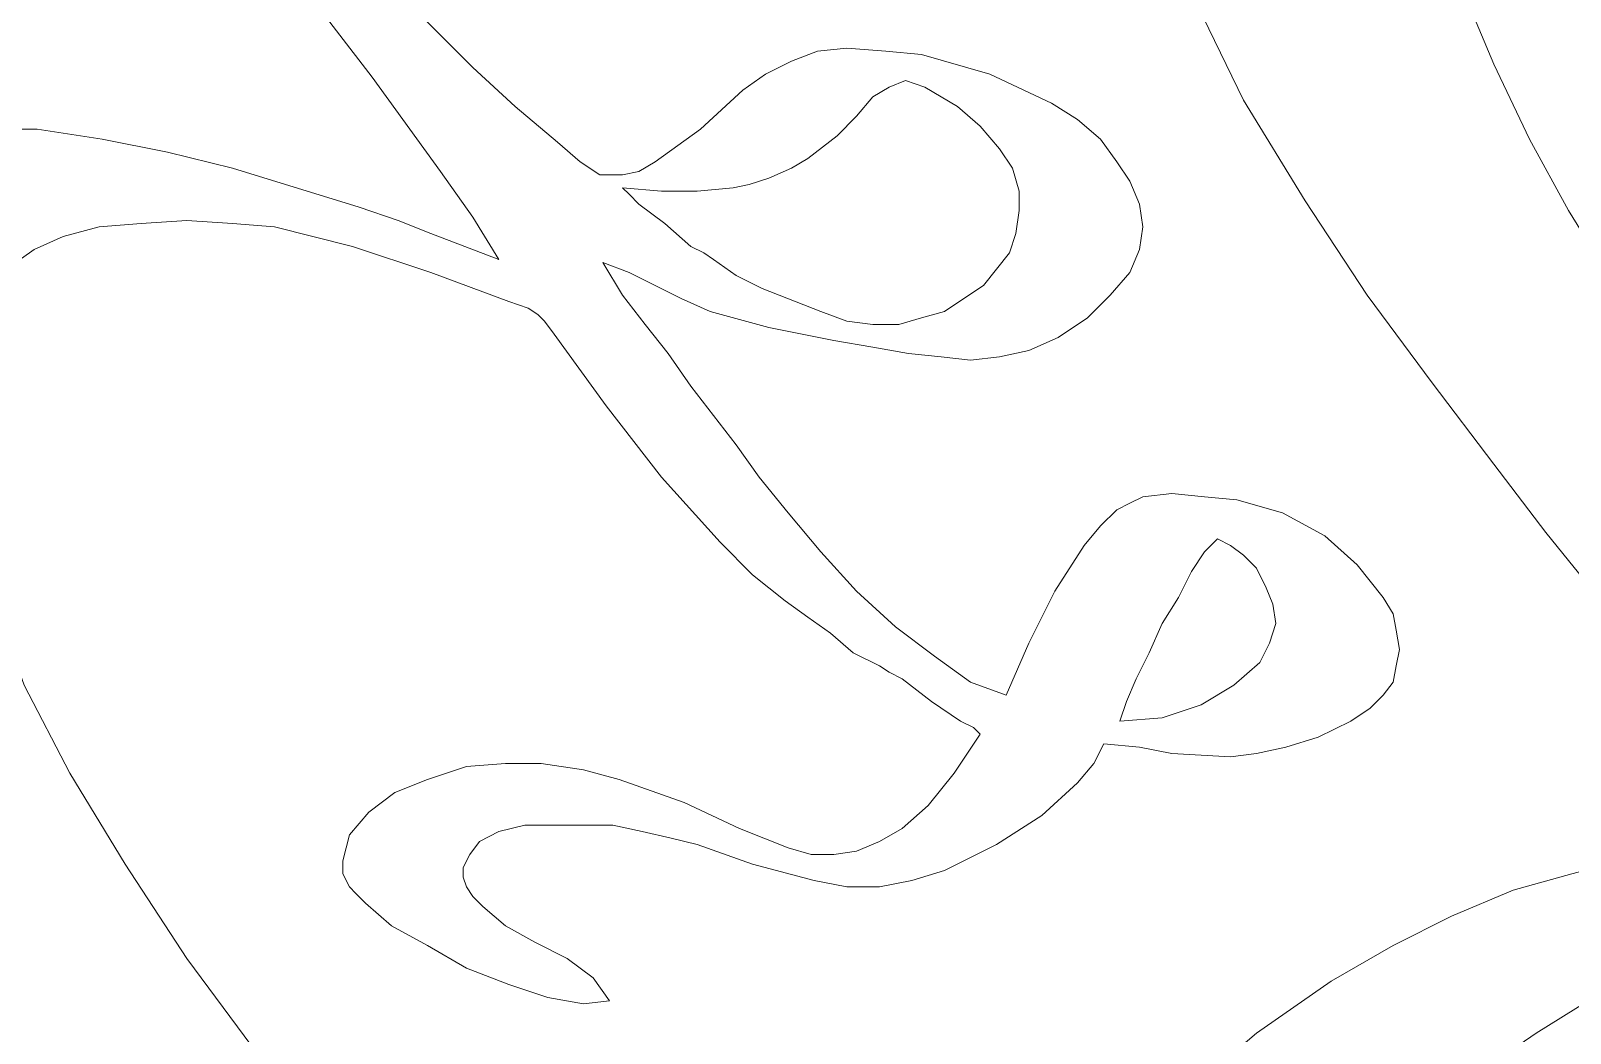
# Model space of a CAD drawing. Header units: centimetres. Extents: x -51 to 51, y -37 to 37.
# Drawn here: x -28.55 to -16.03, y 4.63 to 12.78 of the extents above; entities that cross this region are included whole.
import ezdxf

# ---------------------------------------------------------------- set-up
doc = ezdxf.new("R2010")
doc.units = ezdxf.units.CM
doc.header["$MEASUREMENT"] = 0
doc.layers.add('Layer 1', color=7, linetype='Continuous')

msp = doc.modelspace()

# ---------------------------------------------------------------- linework, layer by layer
at = {"layer": 'Layer 1', "lineweight": 9}
for points, knots in [([(-16.65466, 9.25285), (-16.65466, 9.25285), (-17.15695, 9.91376), (-17.15695, 9.91376), (-17.15695, 9.91376), (-17.15695, 9.91376), (-17.68568, 10.62754), (-17.68568, 10.62754), (-17.68568, 10.62754), (-17.68568, 10.62754), (-18.18798, 11.3942), (-18.18798, 11.3942), (-18.18798, 11.3942), (-18.18798, 11.3942), (-18.69027, 12.21373), (-18.69027, 12.21373), (-18.69027, 12.21373), (-18.69027, 12.21373), (-19.11325, 13.08614), (-19.11325, 13.08614), (-19.11325, 13.08614), (-19.11325, 13.08614), (-19.27187, 13.50912), (-19.27187, 13.50912), (-19.27187, 13.50912), (-19.27187, 13.50912), (-19.43049, 13.95854), (-19.43049, 13.95854), (-19.43049, 13.95854), (-19.43049, 13.95854), (-19.53624, 14.4344), (-19.53624, 14.4344), (-19.53624, 14.4344), (-19.53624, 14.4344), (-19.61555, 14.88382), (-19.61555, 14.88382), (-19.61555, 14.88382), (-19.61555, 14.88382), (-19.66842, 15.33324), (-19.66842, 15.33324), (-19.66842, 15.33324), (-19.66842, 15.33324), (-19.66842, 15.80909), (-19.66842, 15.80909)], [0, 0, 0, 0, 0.08333333, 0.08333333, 0.08333333, 0.08333333, 0.16666667, 0.16666667, 0.16666667, 0.16666667, 0.25, 0.25, 0.25, 0.25, 0.33333333, 0.33333333, 0.33333333, 0.33333333, 0.41666667, 0.41666667, 0.41666667, 0.41666667, 0.5, 0.5, 0.5, 0.5, 0.58333333, 0.58333333, 0.58333333, 0.58333333, 0.66666667, 0.66666667, 0.66666667, 0.66666667, 0.75, 0.75, 0.75, 0.75, 0.83333333, 0.83333333, 0.83333333, 0.83333333, 1, 1, 1, 1]), ([(-24.74422, 10.91834), (-24.74422, 10.91834), (-24.95572, 11.26202), (-24.95572, 11.26202), (-24.95572, 11.26202), (-24.95572, 11.26202), (-25.22008, 11.63213), (-25.22008, 11.63213), (-25.22008, 11.63213), (-25.22008, 11.63213), (-25.77525, 12.39879), (-25.77525, 12.39879), (-25.77525, 12.39879), (-25.77525, 12.39879), (-26.38329, 13.19188), (-26.38329, 13.19188), (-26.38329, 13.19188), (-26.38329, 13.19188), (-26.64765, 13.56199), (-26.64765, 13.56199), (-26.64765, 13.56199), (-26.64765, 13.56199), (-26.91201, 13.90567), (-26.91201, 13.90567)], [0, 0, 0, 0, 0.14285714, 0.14285714, 0.14285714, 0.14285714, 0.28571429, 0.28571429, 0.28571429, 0.28571429, 0.42857143, 0.42857143, 0.42857143, 0.42857143, 0.57142857, 0.57142857, 0.57142857, 0.57142857, 0.71428571, 0.71428571, 0.71428571, 0.71428571, 1, 1, 1, 1]), ([(-17.15695, 13.82636), (-17.15695, 13.82636), (-16.91902, 13.13901), (-16.91902, 13.13901), (-16.91902, 13.13901), (-16.91902, 13.13901), (-16.65466, 12.50453), (-16.65466, 12.50453), (-16.65466, 12.50453), (-16.65466, 12.50453), (-16.36386, 11.89649), (-16.36386, 11.89649), (-16.36386, 11.89649), (-16.36386, 11.89649), (-16.04662, 11.31489), (-16.04662, 11.31489), (-16.04662, 11.31489), (-16.04662, 11.31489), (-15.35927, 10.20456), (-15.35927, 10.20456), (-15.35927, 10.20456), (-15.35927, 10.20456), (-14.67192, 9.19997), (-14.67192, 9.19997)], [0, 0, 0, 0, 0.14285714, 0.14285714, 0.14285714, 0.14285714, 0.28571429, 0.28571429, 0.28571429, 0.28571429, 0.42857143, 0.42857143, 0.42857143, 0.42857143, 0.57142857, 0.57142857, 0.57142857, 0.57142857, 0.71428571, 0.71428571, 0.71428571, 0.71428571, 1, 1, 1, 1]), ([(-25.59019, 13.11257), (-25.59019, 13.11257), (-25.43157, 12.95395), (-25.43157, 12.95395), (-25.43157, 12.95395), (-25.43157, 12.95395), (-25.27295, 12.79533), (-25.27295, 12.79533), (-25.27295, 12.79533), (-25.27295, 12.79533), (-25.11433, 12.63672), (-25.11433, 12.63672), (-25.11433, 12.63672), (-25.11433, 12.63672), (-24.95572, 12.4781), (-24.95572, 12.4781)], [0, 0, 0, 0, 0.2, 0.2, 0.2, 0.2, 0.4, 0.4, 0.4, 0.4, 0.6, 0.6, 0.6, 0.6, 1, 1, 1, 1]), ([(-23.47527, 11.71144), (-23.47527, 11.71144), (-23.29022, 11.84362), (-23.29022, 11.84362), (-23.29022, 11.84362), (-23.29022, 11.84362), (-23.10516, 11.9758), (-23.10516, 11.9758), (-23.10516, 11.9758), (-23.10516, 11.9758), (-22.76149, 12.29304), (-22.76149, 12.29304), (-22.76149, 12.29304), (-22.76149, 12.29304), (-22.57643, 12.42522), (-22.57643, 12.42522), (-22.57643, 12.42522), (-22.57643, 12.42522), (-22.36494, 12.53097), (-22.36494, 12.53097), (-22.36494, 12.53097), (-22.36494, 12.53097), (-22.15345, 12.61028), (-22.15345, 12.61028), (-22.15345, 12.61028), (-22.15345, 12.61028), (-21.91552, 12.63672), (-21.91552, 12.63672)], [0, 0, 0, 0, 0.125, 0.125, 0.125, 0.125, 0.25, 0.25, 0.25, 0.25, 0.375, 0.375, 0.375, 0.375, 0.5, 0.5, 0.5, 0.5, 0.625, 0.625, 0.625, 0.625, 0.75, 0.75, 0.75, 0.75, 1, 1, 1, 1]), ([(-21.91552, 12.63672), (-21.91552, 12.63672), (-21.59828, 12.61028), (-21.59828, 12.61028), (-21.59828, 12.61028), (-21.59828, 12.61028), (-21.30748, 12.58384), (-21.30748, 12.58384), (-21.30748, 12.58384), (-21.30748, 12.58384), (-20.75231, 12.42522), (-20.75231, 12.42522), (-20.75231, 12.42522), (-20.75231, 12.42522), (-20.25002, 12.1873), (-20.25002, 12.1873), (-20.25002, 12.1873), (-20.25002, 12.1873), (-20.03853, 12.05511), (-20.03853, 12.05511), (-20.03853, 12.05511), (-20.03853, 12.05511), (-19.85347, 11.89649), (-19.85347, 11.89649), (-19.85347, 11.89649), (-19.85347, 11.89649), (-19.72129, 11.71144), (-19.72129, 11.71144), (-19.72129, 11.71144), (-19.72129, 11.71144), (-19.61555, 11.55282), (-19.61555, 11.55282), (-19.61555, 11.55282), (-19.61555, 11.55282), (-19.53624, 11.36776), (-19.53624, 11.36776), (-19.53624, 11.36776), (-19.53624, 11.36776), (-19.5098, 11.18271), (-19.5098, 11.18271), (-19.5098, 11.18271), (-19.5098, 11.18271), (-19.53624, 10.99765), (-19.53624, 10.99765), (-19.53624, 10.99765), (-19.53624, 10.99765), (-19.61555, 10.8126), (-19.61555, 10.8126), (-19.61555, 10.8126), (-19.61555, 10.8126), (-19.77416, 10.62754), (-19.77416, 10.62754), (-19.77416, 10.62754), (-19.77416, 10.62754), (-19.95922, 10.44249), (-19.95922, 10.44249)], [0, 0, 0, 0, 0.06666667, 0.06666667, 0.06666667, 0.06666667, 0.13333333, 0.13333333, 0.13333333, 0.13333333, 0.2, 0.2, 0.2, 0.2, 0.26666667, 0.26666667, 0.26666667, 0.26666667, 0.33333333, 0.33333333, 0.33333333, 0.33333333, 0.4, 0.4, 0.4, 0.4, 0.46666667, 0.46666667, 0.46666667, 0.46666667, 0.53333333, 0.53333333, 0.53333333, 0.53333333, 0.6, 0.6, 0.6, 0.6, 0.66666667, 0.66666667, 0.66666667, 0.66666667, 0.73333333, 0.73333333, 0.73333333, 0.73333333, 0.8, 0.8, 0.8, 0.8, 0.86666667, 0.86666667, 0.86666667, 0.86666667, 1, 1, 1, 1]), ([(-24.95572, 12.4781), (-24.95572, 12.4781), (-24.61204, 12.16086), (-24.61204, 12.16086), (-24.61204, 12.16086), (-24.61204, 12.16086), (-24.26837, 11.87006), (-24.26837, 11.87006)], [0, 0, 0, 0, 0.33333333, 0.33333333, 0.33333333, 0.33333333, 1, 1, 1, 1]), ([(-22.55, 11.57926), (-22.55, 11.57926), (-22.36494, 11.65857), (-22.36494, 11.65857), (-22.36494, 11.65857), (-22.36494, 11.65857), (-22.23276, 11.73788), (-22.23276, 11.73788), (-22.23276, 11.73788), (-22.23276, 11.73788), (-21.99483, 11.92293), (-21.99483, 11.92293), (-21.99483, 11.92293), (-21.99483, 11.92293), (-21.83621, 12.08155), (-21.83621, 12.08155), (-21.83621, 12.08155), (-21.83621, 12.08155), (-21.70403, 12.24017), (-21.70403, 12.24017), (-21.70403, 12.24017), (-21.70403, 12.24017), (-21.57185, 12.31948), (-21.57185, 12.31948), (-21.57185, 12.31948), (-21.57185, 12.31948), (-21.43966, 12.37235), (-21.43966, 12.37235), (-21.43966, 12.37235), (-21.43966, 12.37235), (-21.28104, 12.31948), (-21.28104, 12.31948), (-21.28104, 12.31948), (-21.28104, 12.31948), (-21.14886, 12.24017), (-21.14886, 12.24017), (-21.14886, 12.24017), (-21.14886, 12.24017), (-21.01668, 12.16086), (-21.01668, 12.16086)], [0, 0, 0, 0, 0.09090909, 0.09090909, 0.09090909, 0.09090909, 0.18181818, 0.18181818, 0.18181818, 0.18181818, 0.27272727, 0.27272727, 0.27272727, 0.27272727, 0.36363636, 0.36363636, 0.36363636, 0.36363636, 0.45454545, 0.45454545, 0.45454545, 0.45454545, 0.54545455, 0.54545455, 0.54545455, 0.54545455, 0.63636364, 0.63636364, 0.63636364, 0.63636364, 0.72727273, 0.72727273, 0.72727273, 0.72727273, 0.81818182, 0.81818182, 0.81818182, 0.81818182, 1, 1, 1, 1]), ([(-21.01668, 12.16086), (-21.01668, 12.16086), (-20.83162, 12.00224), (-20.83162, 12.00224), (-20.83162, 12.00224), (-20.83162, 12.00224), (-20.67301, 11.81718), (-20.67301, 11.81718), (-20.67301, 11.81718), (-20.67301, 11.81718), (-20.56726, 11.65857), (-20.56726, 11.65857), (-20.56726, 11.65857), (-20.56726, 11.65857), (-20.51439, 11.47351), (-20.51439, 11.47351), (-20.51439, 11.47351), (-20.51439, 11.47351), (-20.51439, 11.31489), (-20.51439, 11.31489), (-20.51439, 11.31489), (-20.51439, 11.31489), (-20.54082, 11.12984), (-20.54082, 11.12984), (-20.54082, 11.12984), (-20.54082, 11.12984), (-20.5937, 10.97122), (-20.5937, 10.97122), (-20.5937, 10.97122), (-20.5937, 10.97122), (-20.69944, 10.83903), (-20.69944, 10.83903), (-20.69944, 10.83903), (-20.69944, 10.83903), (-20.80519, 10.70685), (-20.80519, 10.70685), (-20.80519, 10.70685), (-20.80519, 10.70685), (-20.96381, 10.60111), (-20.96381, 10.60111), (-20.96381, 10.60111), (-20.96381, 10.60111), (-21.12243, 10.49536), (-21.12243, 10.49536), (-21.12243, 10.49536), (-21.12243, 10.49536), (-21.30748, 10.44249), (-21.30748, 10.44249), (-21.30748, 10.44249), (-21.30748, 10.44249), (-21.49254, 10.38961), (-21.49254, 10.38961), (-21.49254, 10.38961), (-21.49254, 10.38961), (-21.70403, 10.38961), (-21.70403, 10.38961), (-21.70403, 10.38961), (-21.70403, 10.38961), (-21.91552, 10.41605), (-21.91552, 10.41605), (-21.91552, 10.41605), (-21.91552, 10.41605), (-22.12701, 10.49536), (-22.12701, 10.49536)], [0, 0, 0, 0, 0.05882353, 0.05882353, 0.05882353, 0.05882353, 0.11764706, 0.11764706, 0.11764706, 0.11764706, 0.17647059, 0.17647059, 0.17647059, 0.17647059, 0.23529412, 0.23529412, 0.23529412, 0.23529412, 0.29411765, 0.29411765, 0.29411765, 0.29411765, 0.35294118, 0.35294118, 0.35294118, 0.35294118, 0.41176471, 0.41176471, 0.41176471, 0.41176471, 0.47058824, 0.47058824, 0.47058824, 0.47058824, 0.52941176, 0.52941176, 0.52941176, 0.52941176, 0.58823529, 0.58823529, 0.58823529, 0.58823529, 0.64705882, 0.64705882, 0.64705882, 0.64705882, 0.70588235, 0.70588235, 0.70588235, 0.70588235, 0.76470588, 0.76470588, 0.76470588, 0.76470588, 0.82352941, 0.82352941, 0.82352941, 0.82352941, 0.88235294, 0.88235294, 0.88235294, 0.88235294, 1, 1, 1, 1]), ([(-30.08439, 11.79075), (-30.08439, 11.79075), (-29.5821, 11.92293), (-29.5821, 11.92293), (-29.5821, 11.92293), (-29.5821, 11.92293), (-29.05337, 11.9758), (-29.05337, 11.9758), (-29.05337, 11.9758), (-29.05337, 11.9758), (-28.4982, 11.9758), (-28.4982, 11.9758), (-28.4982, 11.9758), (-28.4982, 11.9758), (-27.96947, 11.89649), (-27.96947, 11.89649), (-27.96947, 11.89649), (-27.96947, 11.89649), (-27.44074, 11.79075), (-27.44074, 11.79075), (-27.44074, 11.79075), (-27.44074, 11.79075), (-26.91201, 11.65857), (-26.91201, 11.65857), (-26.91201, 11.65857), (-26.91201, 11.65857), (-25.88099, 11.34133), (-25.88099, 11.34133)], [0, 0, 0, 0, 0.125, 0.125, 0.125, 0.125, 0.25, 0.25, 0.25, 0.25, 0.375, 0.375, 0.375, 0.375, 0.5, 0.5, 0.5, 0.5, 0.625, 0.625, 0.625, 0.625, 0.75, 0.75, 0.75, 0.75, 1, 1, 1, 1]), ([(-24.26837, 11.87006), (-24.26837, 11.87006), (-24.08331, 11.71144), (-24.08331, 11.71144), (-24.08331, 11.71144), (-24.08331, 11.71144), (-23.92469, 11.60569), (-23.92469, 11.60569), (-23.92469, 11.60569), (-23.92469, 11.60569), (-23.84538, 11.60569), (-23.84538, 11.60569), (-23.84538, 11.60569), (-23.84538, 11.60569), (-23.73964, 11.60569), (-23.73964, 11.60569), (-23.73964, 11.60569), (-23.73964, 11.60569), (-23.60745, 11.63213), (-23.60745, 11.63213), (-23.60745, 11.63213), (-23.60745, 11.63213), (-23.47527, 11.71144), (-23.47527, 11.71144)], [0, 0, 0, 0, 0.14285714, 0.14285714, 0.14285714, 0.14285714, 0.28571429, 0.28571429, 0.28571429, 0.28571429, 0.42857143, 0.42857143, 0.42857143, 0.42857143, 0.57142857, 0.57142857, 0.57142857, 0.57142857, 0.71428571, 0.71428571, 0.71428571, 0.71428571, 1, 1, 1, 1]), ([(-23.73964, 11.49995), (-23.73964, 11.49995), (-23.4224, 11.47351), (-23.4224, 11.47351), (-23.4224, 11.47351), (-23.4224, 11.47351), (-23.1316, 11.47351), (-23.1316, 11.47351), (-23.1316, 11.47351), (-23.1316, 11.47351), (-22.8408, 11.49995), (-22.8408, 11.49995), (-22.8408, 11.49995), (-22.8408, 11.49995), (-22.70861, 11.52638), (-22.70861, 11.52638), (-22.70861, 11.52638), (-22.70861, 11.52638), (-22.55, 11.57926), (-22.55, 11.57926)], [0, 0, 0, 0, 0.16666667, 0.16666667, 0.16666667, 0.16666667, 0.33333333, 0.33333333, 0.33333333, 0.33333333, 0.5, 0.5, 0.5, 0.5, 0.66666667, 0.66666667, 0.66666667, 0.66666667, 1, 1, 1, 1]), ([(-22.99942, 10.91834), (-22.99942, 10.91834), (-23.07873, 10.97122), (-23.07873, 10.97122), (-23.07873, 10.97122), (-23.07873, 10.97122), (-23.18447, 11.02409), (-23.18447, 11.02409), (-23.18447, 11.02409), (-23.18447, 11.02409), (-23.39596, 11.20915), (-23.39596, 11.20915), (-23.39596, 11.20915), (-23.39596, 11.20915), (-23.60745, 11.36776), (-23.60745, 11.36776), (-23.60745, 11.36776), (-23.60745, 11.36776), (-23.68676, 11.44707), (-23.68676, 11.44707), (-23.68676, 11.44707), (-23.68676, 11.44707), (-23.73964, 11.49995), (-23.73964, 11.49995)], [0, 0, 0, 0, 0.14285714, 0.14285714, 0.14285714, 0.14285714, 0.28571429, 0.28571429, 0.28571429, 0.28571429, 0.42857143, 0.42857143, 0.42857143, 0.42857143, 0.57142857, 0.57142857, 0.57142857, 0.57142857, 0.71428571, 0.71428571, 0.71428571, 0.71428571, 1, 1, 1, 1]), ([(-25.88099, 11.34133), (-25.88099, 11.34133), (-25.56375, 11.23558), (-25.56375, 11.23558), (-25.56375, 11.23558), (-25.56375, 11.23558), (-25.29939, 11.12984), (-25.29939, 11.12984), (-25.29939, 11.12984), (-25.29939, 11.12984), (-24.74422, 10.91834), (-24.74422, 10.91834)], [0, 0, 0, 0, 0.25, 0.25, 0.25, 0.25, 0.5, 0.5, 0.5, 0.5, 1, 1, 1, 1]), ([(-27.28213, 11.23558), (-27.28213, 11.23558), (-27.65224, 11.20915), (-27.65224, 11.20915), (-27.65224, 11.20915), (-27.65224, 11.20915), (-27.99591, 11.18271), (-27.99591, 11.18271), (-27.99591, 11.18271), (-27.99591, 11.18271), (-28.28671, 11.1034), (-28.28671, 11.1034), (-28.28671, 11.1034), (-28.28671, 11.1034), (-28.52464, 10.99765), (-28.52464, 10.99765), (-28.52464, 10.99765), (-28.52464, 10.99765), (-28.7097, 10.86547), (-28.7097, 10.86547), (-28.7097, 10.86547), (-28.7097, 10.86547), (-28.86831, 10.70685), (-28.86831, 10.70685), (-28.86831, 10.70685), (-28.86831, 10.70685), (-29.0005, 10.54823), (-29.0005, 10.54823), (-29.0005, 10.54823), (-29.0005, 10.54823), (-29.07981, 10.33674), (-29.07981, 10.33674), (-29.07981, 10.33674), (-29.07981, 10.33674), (-29.13268, 10.12525), (-29.13268, 10.12525), (-29.13268, 10.12525), (-29.13268, 10.12525), (-29.15912, 9.88732), (-29.15912, 9.88732), (-29.15912, 9.88732), (-29.15912, 9.88732), (-29.15912, 9.64939), (-29.15912, 9.64939), (-29.15912, 9.64939), (-29.15912, 9.64939), (-29.15912, 9.38503), (-29.15912, 9.38503), (-29.15912, 9.38503), (-29.15912, 9.38503), (-29.02693, 8.80343), (-29.02693, 8.80343), (-29.02693, 8.80343), (-29.02693, 8.80343), (-28.86831, 8.16895), (-28.86831, 8.16895)], [0, 0, 0, 0, 0.06666667, 0.06666667, 0.06666667, 0.06666667, 0.13333333, 0.13333333, 0.13333333, 0.13333333, 0.2, 0.2, 0.2, 0.2, 0.26666667, 0.26666667, 0.26666667, 0.26666667, 0.33333333, 0.33333333, 0.33333333, 0.33333333, 0.4, 0.4, 0.4, 0.4, 0.46666667, 0.46666667, 0.46666667, 0.46666667, 0.53333333, 0.53333333, 0.53333333, 0.53333333, 0.6, 0.6, 0.6, 0.6, 0.66666667, 0.66666667, 0.66666667, 0.66666667, 0.73333333, 0.73333333, 0.73333333, 0.73333333, 0.8, 0.8, 0.8, 0.8, 0.86666667, 0.86666667, 0.86666667, 0.86666667, 1, 1, 1, 1]), ([(-24.66491, 10.57467), (-24.66491, 10.57467), (-25.29939, 10.8126), (-25.29939, 10.8126), (-25.29939, 10.8126), (-25.29939, 10.8126), (-25.93387, 11.02409), (-25.93387, 11.02409), (-25.93387, 11.02409), (-25.93387, 11.02409), (-26.56834, 11.18271), (-26.56834, 11.18271), (-26.56834, 11.18271), (-26.56834, 11.18271), (-26.91201, 11.20915), (-26.91201, 11.20915), (-26.91201, 11.20915), (-26.91201, 11.20915), (-27.28213, 11.23558), (-27.28213, 11.23558)], [0, 0, 0, 0, 0.16666667, 0.16666667, 0.16666667, 0.16666667, 0.33333333, 0.33333333, 0.33333333, 0.33333333, 0.5, 0.5, 0.5, 0.5, 0.66666667, 0.66666667, 0.66666667, 0.66666667, 1, 1, 1, 1]), ([(-23.02585, 10.49536), (-23.02585, 10.49536), (-23.26378, 10.60111), (-23.26378, 10.60111), (-23.26378, 10.60111), (-23.26378, 10.60111), (-23.47527, 10.70685), (-23.47527, 10.70685), (-23.47527, 10.70685), (-23.47527, 10.70685), (-23.68676, 10.8126), (-23.68676, 10.8126), (-23.68676, 10.8126), (-23.68676, 10.8126), (-23.89826, 10.89191), (-23.89826, 10.89191)], [0, 0, 0, 0, 0.2, 0.2, 0.2, 0.2, 0.4, 0.4, 0.4, 0.4, 0.6, 0.6, 0.6, 0.6, 1, 1, 1, 1]), ([(-23.89826, 10.89191), (-23.89826, 10.89191), (-23.73964, 10.62754), (-23.73964, 10.62754), (-23.73964, 10.62754), (-23.73964, 10.62754), (-23.55458, 10.38961), (-23.55458, 10.38961), (-23.55458, 10.38961), (-23.55458, 10.38961), (-23.36953, 10.15169), (-23.36953, 10.15169), (-23.36953, 10.15169), (-23.36953, 10.15169), (-23.18447, 9.88732), (-23.18447, 9.88732)], [0, 0, 0, 0, 0.2, 0.2, 0.2, 0.2, 0.4, 0.4, 0.4, 0.4, 0.6, 0.6, 0.6, 0.6, 1, 1, 1, 1]), ([(-22.12701, 10.49536), (-22.12701, 10.49536), (-22.60287, 10.68042), (-22.60287, 10.68042), (-22.60287, 10.68042), (-22.60287, 10.68042), (-22.81436, 10.78616), (-22.81436, 10.78616), (-22.81436, 10.78616), (-22.81436, 10.78616), (-22.99942, 10.91834), (-22.99942, 10.91834)], [0, 0, 0, 0, 0.25, 0.25, 0.25, 0.25, 0.5, 0.5, 0.5, 0.5, 1, 1, 1, 1]), ([(-24.2948, 10.31031), (-24.2948, 10.31031), (-24.37411, 10.41605), (-24.37411, 10.41605), (-24.37411, 10.41605), (-24.37411, 10.41605), (-24.42699, 10.46892), (-24.42699, 10.46892), (-24.42699, 10.46892), (-24.42699, 10.46892), (-24.5063, 10.5218), (-24.5063, 10.5218), (-24.5063, 10.5218), (-24.5063, 10.5218), (-24.5856, 10.54823), (-24.5856, 10.54823), (-24.5856, 10.54823), (-24.5856, 10.54823), (-24.66491, 10.57467), (-24.66491, 10.57467)], [0, 0, 0, 0, 0.16666667, 0.16666667, 0.16666667, 0.16666667, 0.33333333, 0.33333333, 0.33333333, 0.33333333, 0.5, 0.5, 0.5, 0.5, 0.66666667, 0.66666667, 0.66666667, 0.66666667, 1, 1, 1, 1]), ([(-22.02127, 10.25743), (-22.02127, 10.25743), (-22.55, 10.36318), (-22.55, 10.36318), (-22.55, 10.36318), (-22.55, 10.36318), (-23.02585, 10.49536), (-23.02585, 10.49536)], [0, 0, 0, 0, 0.33333333, 0.33333333, 0.33333333, 0.33333333, 1, 1, 1, 1]), ([(-19.95922, 10.44249), (-19.95922, 10.44249), (-20.19715, 10.28387), (-20.19715, 10.28387), (-20.19715, 10.28387), (-20.19715, 10.28387), (-20.43508, 10.17812), (-20.43508, 10.17812), (-20.43508, 10.17812), (-20.43508, 10.17812), (-20.67301, 10.12525), (-20.67301, 10.12525), (-20.67301, 10.12525), (-20.67301, 10.12525), (-20.91093, 10.09881), (-20.91093, 10.09881), (-20.91093, 10.09881), (-20.91093, 10.09881), (-21.14886, 10.12525), (-21.14886, 10.12525), (-21.14886, 10.12525), (-21.14886, 10.12525), (-21.41323, 10.15169), (-21.41323, 10.15169), (-21.41323, 10.15169), (-21.41323, 10.15169), (-21.70403, 10.20456), (-21.70403, 10.20456), (-21.70403, 10.20456), (-21.70403, 10.20456), (-22.02127, 10.25743), (-22.02127, 10.25743)], [0, 0, 0, 0, 0.11111111, 0.11111111, 0.11111111, 0.11111111, 0.22222222, 0.22222222, 0.22222222, 0.22222222, 0.33333333, 0.33333333, 0.33333333, 0.33333333, 0.44444444, 0.44444444, 0.44444444, 0.44444444, 0.55555556, 0.55555556, 0.55555556, 0.55555556, 0.66666667, 0.66666667, 0.66666667, 0.66666667, 0.77777778, 0.77777778, 0.77777778, 0.77777778, 1, 1, 1, 1]), ([(-22.41781, 8.14251), (-22.41781, 8.14251), (-22.68218, 8.35401), (-22.68218, 8.35401), (-22.68218, 8.35401), (-22.68218, 8.35401), (-22.94654, 8.61837), (-22.94654, 8.61837), (-22.94654, 8.61837), (-22.94654, 8.61837), (-23.4224, 9.1471), (-23.4224, 9.1471), (-23.4224, 9.1471), (-23.4224, 9.1471), (-23.87182, 9.7287), (-23.87182, 9.7287), (-23.87182, 9.7287), (-23.87182, 9.7287), (-24.2948, 10.31031), (-24.2948, 10.31031)], [0, 0, 0, 0, 0.16666667, 0.16666667, 0.16666667, 0.16666667, 0.33333333, 0.33333333, 0.33333333, 0.33333333, 0.5, 0.5, 0.5, 0.5, 0.66666667, 0.66666667, 0.66666667, 0.66666667, 1, 1, 1, 1]), ([(-23.18447, 9.88732), (-23.18447, 9.88732), (-22.99942, 9.64939), (-22.99942, 9.64939), (-22.99942, 9.64939), (-22.99942, 9.64939), (-22.81436, 9.41146), (-22.81436, 9.41146)], [0, 0, 0, 0, 0.33333333, 0.33333333, 0.33333333, 0.33333333, 1, 1, 1, 1]), ([(-22.81436, 9.41146), (-22.81436, 9.41146), (-22.6293, 9.1471), (-22.6293, 9.1471), (-22.6293, 9.1471), (-22.6293, 9.1471), (-22.39138, 8.8563), (-22.39138, 8.8563), (-22.39138, 8.8563), (-22.39138, 8.8563), (-22.12701, 8.53906), (-22.12701, 8.53906), (-22.12701, 8.53906), (-22.12701, 8.53906), (-21.83621, 8.22182), (-21.83621, 8.22182), (-21.83621, 8.22182), (-21.83621, 8.22182), (-21.51897, 7.93102), (-21.51897, 7.93102), (-21.51897, 7.93102), (-21.51897, 7.93102), (-21.20173, 7.69309), (-21.20173, 7.69309), (-21.20173, 7.69309), (-21.20173, 7.69309), (-20.91093, 7.4816), (-20.91093, 7.4816), (-20.91093, 7.4816), (-20.91093, 7.4816), (-20.62013, 7.37586), (-20.62013, 7.37586)], [0, 0, 0, 0, 0.11111111, 0.11111111, 0.11111111, 0.11111111, 0.22222222, 0.22222222, 0.22222222, 0.22222222, 0.33333333, 0.33333333, 0.33333333, 0.33333333, 0.44444444, 0.44444444, 0.44444444, 0.44444444, 0.55555556, 0.55555556, 0.55555556, 0.55555556, 0.66666667, 0.66666667, 0.66666667, 0.66666667, 0.77777778, 0.77777778, 0.77777778, 0.77777778, 1, 1, 1, 1]), ([(-14.85698, 7.13793), (-14.85698, 7.13793), (-15.3064, 7.64022), (-15.3064, 7.64022), (-15.3064, 7.64022), (-15.3064, 7.64022), (-15.78226, 8.14251), (-15.78226, 8.14251), (-15.78226, 8.14251), (-15.78226, 8.14251), (-16.23168, 8.69768), (-16.23168, 8.69768), (-16.23168, 8.69768), (-16.23168, 8.69768), (-16.65466, 9.25285), (-16.65466, 9.25285)], [0, 0, 0, 0, 0.2, 0.2, 0.2, 0.2, 0.4, 0.4, 0.4, 0.4, 0.6, 0.6, 0.6, 0.6, 1, 1, 1, 1]), ([(-19.72129, 8.88274), (-19.72129, 8.88274), (-19.61555, 8.93561), (-19.61555, 8.93561), (-19.61555, 8.93561), (-19.61555, 8.93561), (-19.5098, 8.98848), (-19.5098, 8.98848), (-19.5098, 8.98848), (-19.5098, 8.98848), (-19.27187, 9.01492), (-19.27187, 9.01492), (-19.27187, 9.01492), (-19.27187, 9.01492), (-19.00751, 8.98848), (-19.00751, 8.98848), (-19.00751, 8.98848), (-19.00751, 8.98848), (-18.74314, 8.96204), (-18.74314, 8.96204)], [0, 0, 0, 0, 0.16666667, 0.16666667, 0.16666667, 0.16666667, 0.33333333, 0.33333333, 0.33333333, 0.33333333, 0.5, 0.5, 0.5, 0.5, 0.66666667, 0.66666667, 0.66666667, 0.66666667, 1, 1, 1, 1]), ([(-18.74314, 8.96204), (-18.74314, 8.96204), (-18.37303, 8.8563), (-18.37303, 8.8563), (-18.37303, 8.8563), (-18.37303, 8.8563), (-18.02936, 8.67124), (-18.02936, 8.67124), (-18.02936, 8.67124), (-18.02936, 8.67124), (-17.76499, 8.43332), (-17.76499, 8.43332), (-17.76499, 8.43332), (-17.76499, 8.43332), (-17.5535, 8.16895), (-17.5535, 8.16895), (-17.5535, 8.16895), (-17.5535, 8.16895), (-17.47419, 8.03677), (-17.47419, 8.03677), (-17.47419, 8.03677), (-17.47419, 8.03677), (-17.44775, 7.90459), (-17.44775, 7.90459), (-17.44775, 7.90459), (-17.44775, 7.90459), (-17.42132, 7.74597), (-17.42132, 7.74597), (-17.42132, 7.74597), (-17.42132, 7.74597), (-17.44775, 7.61378), (-17.44775, 7.61378), (-17.44775, 7.61378), (-17.44775, 7.61378), (-17.47419, 7.4816), (-17.47419, 7.4816), (-17.47419, 7.4816), (-17.47419, 7.4816), (-17.5535, 7.37586), (-17.5535, 7.37586), (-17.5535, 7.37586), (-17.5535, 7.37586), (-17.65925, 7.27011), (-17.65925, 7.27011), (-17.65925, 7.27011), (-17.65925, 7.27011), (-17.81787, 7.16436), (-17.81787, 7.16436)], [0, 0, 0, 0, 0.07692308, 0.07692308, 0.07692308, 0.07692308, 0.15384615, 0.15384615, 0.15384615, 0.15384615, 0.23076923, 0.23076923, 0.23076923, 0.23076923, 0.30769231, 0.30769231, 0.30769231, 0.30769231, 0.38461538, 0.38461538, 0.38461538, 0.38461538, 0.46153846, 0.46153846, 0.46153846, 0.46153846, 0.53846154, 0.53846154, 0.53846154, 0.53846154, 0.61538462, 0.61538462, 0.61538462, 0.61538462, 0.69230769, 0.69230769, 0.69230769, 0.69230769, 0.76923077, 0.76923077, 0.76923077, 0.76923077, 0.84615385, 0.84615385, 0.84615385, 0.84615385, 1, 1, 1, 1]), ([(-20.62013, 7.37586), (-20.62013, 7.37586), (-20.43508, 7.79884), (-20.43508, 7.79884), (-20.43508, 7.79884), (-20.43508, 7.79884), (-20.22359, 8.22182), (-20.22359, 8.22182), (-20.22359, 8.22182), (-20.22359, 8.22182), (-19.98566, 8.59193), (-19.98566, 8.59193), (-19.98566, 8.59193), (-19.98566, 8.59193), (-19.85347, 8.75055), (-19.85347, 8.75055), (-19.85347, 8.75055), (-19.85347, 8.75055), (-19.72129, 8.88274), (-19.72129, 8.88274)], [0, 0, 0, 0, 0.16666667, 0.16666667, 0.16666667, 0.16666667, 0.33333333, 0.33333333, 0.33333333, 0.33333333, 0.5, 0.5, 0.5, 0.5, 0.66666667, 0.66666667, 0.66666667, 0.66666667, 1, 1, 1, 1]), ([(-19.69486, 7.16436), (-19.69486, 7.16436), (-19.64198, 7.32298), (-19.64198, 7.32298), (-19.64198, 7.32298), (-19.64198, 7.32298), (-19.56267, 7.50804), (-19.56267, 7.50804), (-19.56267, 7.50804), (-19.56267, 7.50804), (-19.45693, 7.71953), (-19.45693, 7.71953), (-19.45693, 7.71953), (-19.45693, 7.71953), (-19.35118, 7.95746), (-19.35118, 7.95746), (-19.35118, 7.95746), (-19.35118, 7.95746), (-19.219, 8.16895), (-19.219, 8.16895), (-19.219, 8.16895), (-19.219, 8.16895), (-19.11325, 8.38044), (-19.11325, 8.38044), (-19.11325, 8.38044), (-19.11325, 8.38044), (-19.00751, 8.53906), (-19.00751, 8.53906), (-19.00751, 8.53906), (-19.00751, 8.53906), (-18.90176, 8.64481), (-18.90176, 8.64481)], [0, 0, 0, 0, 0.11111111, 0.11111111, 0.11111111, 0.11111111, 0.22222222, 0.22222222, 0.22222222, 0.22222222, 0.33333333, 0.33333333, 0.33333333, 0.33333333, 0.44444444, 0.44444444, 0.44444444, 0.44444444, 0.55555556, 0.55555556, 0.55555556, 0.55555556, 0.66666667, 0.66666667, 0.66666667, 0.66666667, 0.77777778, 0.77777778, 0.77777778, 0.77777778, 1, 1, 1, 1]), ([(-18.90176, 8.64481), (-18.90176, 8.64481), (-18.79602, 8.59193), (-18.79602, 8.59193), (-18.79602, 8.59193), (-18.79602, 8.59193), (-18.69027, 8.51262), (-18.69027, 8.51262), (-18.69027, 8.51262), (-18.69027, 8.51262), (-18.58452, 8.40688), (-18.58452, 8.40688), (-18.58452, 8.40688), (-18.58452, 8.40688), (-18.50521, 8.24826), (-18.50521, 8.24826), (-18.50521, 8.24826), (-18.50521, 8.24826), (-18.45234, 8.11608), (-18.45234, 8.11608), (-18.45234, 8.11608), (-18.45234, 8.11608), (-18.4259, 7.95746), (-18.4259, 7.95746), (-18.4259, 7.95746), (-18.4259, 7.95746), (-18.47878, 7.79884), (-18.47878, 7.79884), (-18.47878, 7.79884), (-18.47878, 7.79884), (-18.55809, 7.64022), (-18.55809, 7.64022)], [0, 0, 0, 0, 0.11111111, 0.11111111, 0.11111111, 0.11111111, 0.22222222, 0.22222222, 0.22222222, 0.22222222, 0.33333333, 0.33333333, 0.33333333, 0.33333333, 0.44444444, 0.44444444, 0.44444444, 0.44444444, 0.55555556, 0.55555556, 0.55555556, 0.55555556, 0.66666667, 0.66666667, 0.66666667, 0.66666667, 0.77777778, 0.77777778, 0.77777778, 0.77777778, 1, 1, 1, 1]), ([(-28.86831, 8.16895), (-28.86831, 8.16895), (-28.73613, 7.82528), (-28.73613, 7.82528), (-28.73613, 7.82528), (-28.73613, 7.82528), (-28.60395, 7.45517), (-28.60395, 7.45517), (-28.60395, 7.45517), (-28.60395, 7.45517), (-28.23384, 6.74138), (-28.23384, 6.74138), (-28.23384, 6.74138), (-28.23384, 6.74138), (-27.78442, 6.00116), (-27.78442, 6.00116), (-27.78442, 6.00116), (-27.78442, 6.00116), (-27.28213, 5.2345), (-27.28213, 5.2345), (-27.28213, 5.2345), (-27.28213, 5.2345), (-26.7534, 4.52072), (-26.7534, 4.52072), (-26.7534, 4.52072), (-26.7534, 4.52072), (-26.22467, 3.80693), (-26.22467, 3.80693), (-26.22467, 3.80693), (-26.22467, 3.80693), (-25.69594, 3.17246), (-25.69594, 3.17246), (-25.69594, 3.17246), (-25.69594, 3.17246), (-25.19364, 2.56442), (-25.19364, 2.56442)], [0, 0, 0, 0, 0.1, 0.1, 0.1, 0.1, 0.2, 0.2, 0.2, 0.2, 0.3, 0.3, 0.3, 0.3, 0.4, 0.4, 0.4, 0.4, 0.5, 0.5, 0.5, 0.5, 0.6, 0.6, 0.6, 0.6, 0.7, 0.7, 0.7, 0.7, 0.8, 0.8, 0.8, 0.8, 1, 1, 1, 1]), ([(-21.65116, 7.61378), (-21.65116, 7.61378), (-21.86265, 7.71953), (-21.86265, 7.71953), (-21.86265, 7.71953), (-21.86265, 7.71953), (-22.0477, 7.87815), (-22.0477, 7.87815), (-22.0477, 7.87815), (-22.0477, 7.87815), (-22.23276, 8.01033), (-22.23276, 8.01033), (-22.23276, 8.01033), (-22.23276, 8.01033), (-22.41781, 8.14251), (-22.41781, 8.14251)], [0, 0, 0, 0, 0.2, 0.2, 0.2, 0.2, 0.4, 0.4, 0.4, 0.4, 0.6, 0.6, 0.6, 0.6, 1, 1, 1, 1]), ([(-18.55809, 7.64022), (-18.55809, 7.64022), (-18.76958, 7.45517), (-18.76958, 7.45517), (-18.76958, 7.45517), (-18.76958, 7.45517), (-19.03394, 7.29655), (-19.03394, 7.29655), (-19.03394, 7.29655), (-19.03394, 7.29655), (-19.35118, 7.1908), (-19.35118, 7.1908), (-19.35118, 7.1908), (-19.35118, 7.1908), (-19.69486, 7.16436), (-19.69486, 7.16436)], [0, 0, 0, 0, 0.2, 0.2, 0.2, 0.2, 0.4, 0.4, 0.4, 0.4, 0.6, 0.6, 0.6, 0.6, 1, 1, 1, 1]), ([(-20.83162, 7.05862), (-20.83162, 7.05862), (-20.8845, 7.11149), (-20.8845, 7.11149), (-20.8845, 7.11149), (-20.8845, 7.11149), (-20.99024, 7.16436), (-20.99024, 7.16436), (-20.99024, 7.16436), (-20.99024, 7.16436), (-21.22817, 7.32298), (-21.22817, 7.32298), (-21.22817, 7.32298), (-21.22817, 7.32298), (-21.4661, 7.50804), (-21.4661, 7.50804), (-21.4661, 7.50804), (-21.4661, 7.50804), (-21.57185, 7.56091), (-21.57185, 7.56091), (-21.57185, 7.56091), (-21.57185, 7.56091), (-21.65116, 7.61378), (-21.65116, 7.61378)], [0, 0, 0, 0, 0.14285714, 0.14285714, 0.14285714, 0.14285714, 0.28571429, 0.28571429, 0.28571429, 0.28571429, 0.42857143, 0.42857143, 0.42857143, 0.42857143, 0.57142857, 0.57142857, 0.57142857, 0.57142857, 0.71428571, 0.71428571, 0.71428571, 0.71428571, 1, 1, 1, 1]), ([(-17.81787, 7.16436), (-17.81787, 7.16436), (-18.08223, 7.03218), (-18.08223, 7.03218), (-18.08223, 7.03218), (-18.08223, 7.03218), (-18.34659, 6.95287), (-18.34659, 6.95287), (-18.34659, 6.95287), (-18.34659, 6.95287), (-18.58452, 6.9), (-18.58452, 6.9), (-18.58452, 6.9), (-18.58452, 6.9), (-18.79602, 6.87356), (-18.79602, 6.87356), (-18.79602, 6.87356), (-18.79602, 6.87356), (-19.27187, 6.9), (-19.27187, 6.9), (-19.27187, 6.9), (-19.27187, 6.9), (-19.53624, 6.95287), (-19.53624, 6.95287), (-19.53624, 6.95287), (-19.53624, 6.95287), (-19.82704, 6.97931), (-19.82704, 6.97931)], [0, 0, 0, 0, 0.125, 0.125, 0.125, 0.125, 0.25, 0.25, 0.25, 0.25, 0.375, 0.375, 0.375, 0.375, 0.5, 0.5, 0.5, 0.5, 0.625, 0.625, 0.625, 0.625, 0.75, 0.75, 0.75, 0.75, 1, 1, 1, 1]), ([(-24.40055, 6.82069), (-24.40055, 6.82069), (-24.05687, 6.76782), (-24.05687, 6.76782), (-24.05687, 6.76782), (-24.05687, 6.76782), (-23.76607, 6.68851), (-23.76607, 6.68851), (-23.76607, 6.68851), (-23.76607, 6.68851), (-23.23734, 6.50345), (-23.23734, 6.50345), (-23.23734, 6.50345), (-23.23734, 6.50345), (-22.78792, 6.29196), (-22.78792, 6.29196), (-22.78792, 6.29196), (-22.78792, 6.29196), (-22.39138, 6.13334), (-22.39138, 6.13334), (-22.39138, 6.13334), (-22.39138, 6.13334), (-22.20632, 6.08047), (-22.20632, 6.08047), (-22.20632, 6.08047), (-22.20632, 6.08047), (-22.02127, 6.08047), (-22.02127, 6.08047), (-22.02127, 6.08047), (-22.02127, 6.08047), (-21.83621, 6.1069), (-21.83621, 6.1069), (-21.83621, 6.1069), (-21.83621, 6.1069), (-21.65116, 6.18621), (-21.65116, 6.18621), (-21.65116, 6.18621), (-21.65116, 6.18621), (-21.4661, 6.29196), (-21.4661, 6.29196), (-21.4661, 6.29196), (-21.4661, 6.29196), (-21.25461, 6.47702), (-21.25461, 6.47702), (-21.25461, 6.47702), (-21.25461, 6.47702), (-21.04312, 6.74138), (-21.04312, 6.74138), (-21.04312, 6.74138), (-21.04312, 6.74138), (-20.83162, 7.05862), (-20.83162, 7.05862)], [0, 0, 0, 0, 0.07142857, 0.07142857, 0.07142857, 0.07142857, 0.14285714, 0.14285714, 0.14285714, 0.14285714, 0.21428571, 0.21428571, 0.21428571, 0.21428571, 0.28571429, 0.28571429, 0.28571429, 0.28571429, 0.35714286, 0.35714286, 0.35714286, 0.35714286, 0.42857143, 0.42857143, 0.42857143, 0.42857143, 0.5, 0.5, 0.5, 0.5, 0.57142857, 0.57142857, 0.57142857, 0.57142857, 0.64285714, 0.64285714, 0.64285714, 0.64285714, 0.71428571, 0.71428571, 0.71428571, 0.71428571, 0.78571429, 0.78571429, 0.78571429, 0.78571429, 0.85714286, 0.85714286, 0.85714286, 0.85714286, 1, 1, 1, 1]), ([(-19.82704, 6.97931), (-19.82704, 6.97931), (-19.90635, 6.82069), (-19.90635, 6.82069), (-19.90635, 6.82069), (-19.90635, 6.82069), (-20.03853, 6.66207), (-20.03853, 6.66207), (-20.03853, 6.66207), (-20.03853, 6.66207), (-20.32933, 6.39771), (-20.32933, 6.39771), (-20.32933, 6.39771), (-20.32933, 6.39771), (-20.69944, 6.15978), (-20.69944, 6.15978), (-20.69944, 6.15978), (-20.69944, 6.15978), (-21.12243, 5.94829), (-21.12243, 5.94829)], [0, 0, 0, 0, 0.16666667, 0.16666667, 0.16666667, 0.16666667, 0.33333333, 0.33333333, 0.33333333, 0.33333333, 0.5, 0.5, 0.5, 0.5, 0.66666667, 0.66666667, 0.66666667, 0.66666667, 1, 1, 1, 1]), ([(-25.9603, 5.8161), (-25.9603, 5.8161), (-26.01317, 5.92185), (-26.01317, 5.92185), (-26.01317, 5.92185), (-26.01317, 5.92185), (-26.01317, 6.0276), (-26.01317, 6.0276), (-26.01317, 6.0276), (-26.01317, 6.0276), (-25.98674, 6.13334), (-25.98674, 6.13334), (-25.98674, 6.13334), (-25.98674, 6.13334), (-25.9603, 6.23909), (-25.9603, 6.23909), (-25.9603, 6.23909), (-25.9603, 6.23909), (-25.80168, 6.42414), (-25.80168, 6.42414), (-25.80168, 6.42414), (-25.80168, 6.42414), (-25.59019, 6.58276), (-25.59019, 6.58276), (-25.59019, 6.58276), (-25.59019, 6.58276), (-25.32583, 6.68851), (-25.32583, 6.68851), (-25.32583, 6.68851), (-25.32583, 6.68851), (-25.00859, 6.79425), (-25.00859, 6.79425), (-25.00859, 6.79425), (-25.00859, 6.79425), (-24.69135, 6.82069), (-24.69135, 6.82069), (-24.69135, 6.82069), (-24.69135, 6.82069), (-24.40055, 6.82069), (-24.40055, 6.82069)], [0, 0, 0, 0, 0.09090909, 0.09090909, 0.09090909, 0.09090909, 0.18181818, 0.18181818, 0.18181818, 0.18181818, 0.27272727, 0.27272727, 0.27272727, 0.27272727, 0.36363636, 0.36363636, 0.36363636, 0.36363636, 0.45454545, 0.45454545, 0.45454545, 0.45454545, 0.54545455, 0.54545455, 0.54545455, 0.54545455, 0.63636364, 0.63636364, 0.63636364, 0.63636364, 0.72727273, 0.72727273, 0.72727273, 0.72727273, 0.81818182, 0.81818182, 0.81818182, 0.81818182, 1, 1, 1, 1]), ([(-24.05687, 6.3184), (-24.05687, 6.3184), (-24.2948, 6.3184), (-24.2948, 6.3184), (-24.2948, 6.3184), (-24.2948, 6.3184), (-24.53273, 6.3184), (-24.53273, 6.3184), (-24.53273, 6.3184), (-24.53273, 6.3184), (-24.74422, 6.26552), (-24.74422, 6.26552), (-24.74422, 6.26552), (-24.74422, 6.26552), (-24.90284, 6.18621), (-24.90284, 6.18621)], [0, 0, 0, 0, 0.2, 0.2, 0.2, 0.2, 0.4, 0.4, 0.4, 0.4, 0.6, 0.6, 0.6, 0.6, 1, 1, 1, 1]), ([(-23.1316, 6.15978), (-23.1316, 6.15978), (-23.34309, 6.21265), (-23.34309, 6.21265), (-23.34309, 6.21265), (-23.34309, 6.21265), (-23.58102, 6.26552), (-23.58102, 6.26552), (-23.58102, 6.26552), (-23.58102, 6.26552), (-23.81895, 6.3184), (-23.81895, 6.3184), (-23.81895, 6.3184), (-23.81895, 6.3184), (-24.05687, 6.3184), (-24.05687, 6.3184)], [0, 0, 0, 0, 0.2, 0.2, 0.2, 0.2, 0.4, 0.4, 0.4, 0.4, 0.6, 0.6, 0.6, 0.6, 1, 1, 1, 1]), ([(-24.90284, 6.18621), (-24.90284, 6.18621), (-24.98215, 6.08047), (-24.98215, 6.08047), (-24.98215, 6.08047), (-24.98215, 6.08047), (-25.03502, 5.97472), (-25.03502, 5.97472), (-25.03502, 5.97472), (-25.03502, 5.97472), (-25.03502, 5.89541), (-25.03502, 5.89541), (-25.03502, 5.89541), (-25.03502, 5.89541), (-25.00859, 5.8161), (-25.00859, 5.8161), (-25.00859, 5.8161), (-25.00859, 5.8161), (-24.95572, 5.73679), (-24.95572, 5.73679), (-24.95572, 5.73679), (-24.95572, 5.73679), (-24.87641, 5.65748), (-24.87641, 5.65748), (-24.87641, 5.65748), (-24.87641, 5.65748), (-24.69135, 5.49887), (-24.69135, 5.49887), (-24.69135, 5.49887), (-24.69135, 5.49887), (-24.45342, 5.36668), (-24.45342, 5.36668), (-24.45342, 5.36668), (-24.45342, 5.36668), (-24.18906, 5.2345), (-24.18906, 5.2345), (-24.18906, 5.2345), (-24.18906, 5.2345), (-23.97757, 5.07588), (-23.97757, 5.07588), (-23.97757, 5.07588), (-23.97757, 5.07588), (-23.84538, 4.89083), (-23.84538, 4.89083)], [0, 0, 0, 0, 0.08333333, 0.08333333, 0.08333333, 0.08333333, 0.16666667, 0.16666667, 0.16666667, 0.16666667, 0.25, 0.25, 0.25, 0.25, 0.33333333, 0.33333333, 0.33333333, 0.33333333, 0.41666667, 0.41666667, 0.41666667, 0.41666667, 0.5, 0.5, 0.5, 0.5, 0.58333333, 0.58333333, 0.58333333, 0.58333333, 0.66666667, 0.66666667, 0.66666667, 0.66666667, 0.75, 0.75, 0.75, 0.75, 0.83333333, 0.83333333, 0.83333333, 0.83333333, 1, 1, 1, 1]), ([(-21.12243, 5.94829), (-21.12243, 5.94829), (-21.38679, 5.86898), (-21.38679, 5.86898), (-21.38679, 5.86898), (-21.38679, 5.86898), (-21.65116, 5.8161), (-21.65116, 5.8161), (-21.65116, 5.8161), (-21.65116, 5.8161), (-21.91552, 5.8161), (-21.91552, 5.8161), (-21.91552, 5.8161), (-21.91552, 5.8161), (-22.17988, 5.86898), (-22.17988, 5.86898), (-22.17988, 5.86898), (-22.17988, 5.86898), (-22.68218, 6.00116), (-22.68218, 6.00116), (-22.68218, 6.00116), (-22.68218, 6.00116), (-23.1316, 6.15978), (-23.1316, 6.15978)], [0, 0, 0, 0, 0.14285714, 0.14285714, 0.14285714, 0.14285714, 0.28571429, 0.28571429, 0.28571429, 0.28571429, 0.42857143, 0.42857143, 0.42857143, 0.42857143, 0.57142857, 0.57142857, 0.57142857, 0.57142857, 0.71428571, 0.71428571, 0.71428571, 0.71428571, 1, 1, 1, 1]), ([(-17.97648, 5.04945), (-17.97648, 5.04945), (-17.47419, 5.34025), (-17.47419, 5.34025), (-17.47419, 5.34025), (-17.47419, 5.34025), (-16.99833, 5.57818), (-16.99833, 5.57818), (-16.99833, 5.57818), (-16.99833, 5.57818), (-16.49604, 5.78967), (-16.49604, 5.78967), (-16.49604, 5.78967), (-16.49604, 5.78967), (-16.02018, 5.92185), (-16.02018, 5.92185), (-16.02018, 5.92185), (-16.02018, 5.92185), (-15.51789, 6.05403), (-15.51789, 6.05403), (-15.51789, 6.05403), (-15.51789, 6.05403), (-14.98916, 6.13334), (-14.98916, 6.13334), (-14.98916, 6.13334), (-14.98916, 6.13334), (-14.434, 6.15978), (-14.434, 6.15978), (-14.434, 6.15978), (-14.434, 6.15978), (-13.85239, 6.18621), (-13.85239, 6.18621)], [0, 0, 0, 0, 0.11111111, 0.11111111, 0.11111111, 0.11111111, 0.22222222, 0.22222222, 0.22222222, 0.22222222, 0.33333333, 0.33333333, 0.33333333, 0.33333333, 0.44444444, 0.44444444, 0.44444444, 0.44444444, 0.55555556, 0.55555556, 0.55555556, 0.55555556, 0.66666667, 0.66666667, 0.66666667, 0.66666667, 0.77777778, 0.77777778, 0.77777778, 0.77777778, 1, 1, 1, 1]), ([(-23.84538, 4.89083), (-23.84538, 4.89083), (-24.05687, 4.86439), (-24.05687, 4.86439), (-24.05687, 4.86439), (-24.05687, 4.86439), (-24.34768, 4.91726), (-24.34768, 4.91726), (-24.34768, 4.91726), (-24.34768, 4.91726), (-24.66491, 5.02301), (-24.66491, 5.02301), (-24.66491, 5.02301), (-24.66491, 5.02301), (-25.00859, 5.15519), (-25.00859, 5.15519), (-25.00859, 5.15519), (-25.00859, 5.15519), (-25.32583, 5.34025), (-25.32583, 5.34025), (-25.32583, 5.34025), (-25.32583, 5.34025), (-25.61663, 5.49887), (-25.61663, 5.49887), (-25.61663, 5.49887), (-25.61663, 5.49887), (-25.82812, 5.68392), (-25.82812, 5.68392), (-25.82812, 5.68392), (-25.82812, 5.68392), (-25.90743, 5.76323), (-25.90743, 5.76323), (-25.90743, 5.76323), (-25.90743, 5.76323), (-25.9603, 5.8161), (-25.9603, 5.8161)], [0, 0, 0, 0, 0.1, 0.1, 0.1, 0.1, 0.2, 0.2, 0.2, 0.2, 0.3, 0.3, 0.3, 0.3, 0.4, 0.4, 0.4, 0.4, 0.5, 0.5, 0.5, 0.5, 0.6, 0.6, 0.6, 0.6, 0.7, 0.7, 0.7, 0.7, 0.8, 0.8, 0.8, 0.8, 1, 1, 1, 1]), ([(-15.06847, 5.26094), (-15.06847, 5.26094), (-15.46502, 5.10232), (-15.46502, 5.10232), (-15.46502, 5.10232), (-15.46502, 5.10232), (-15.888, 4.89083), (-15.888, 4.89083), (-15.888, 4.89083), (-15.888, 4.89083), (-16.31099, 4.62646), (-16.31099, 4.62646), (-16.31099, 4.62646), (-16.31099, 4.62646), (-16.73397, 4.33566), (-16.73397, 4.33566), (-16.73397, 4.33566), (-16.73397, 4.33566), (-17.13052, 4.01842), (-17.13052, 4.01842), (-17.13052, 4.01842), (-17.13052, 4.01842), (-17.47419, 3.67475), (-17.47419, 3.67475), (-17.47419, 3.67475), (-17.47419, 3.67475), (-17.73856, 3.30464), (-17.73856, 3.30464), (-17.73856, 3.30464), (-17.73856, 3.30464), (-17.8443, 3.11958), (-17.8443, 3.11958), (-17.8443, 3.11958), (-17.8443, 3.11958), (-17.92361, 2.93453), (-17.92361, 2.93453)], [0, 0, 0, 0, 0.1, 0.1, 0.1, 0.1, 0.2, 0.2, 0.2, 0.2, 0.3, 0.3, 0.3, 0.3, 0.4, 0.4, 0.4, 0.4, 0.5, 0.5, 0.5, 0.5, 0.6, 0.6, 0.6, 0.6, 0.7, 0.7, 0.7, 0.7, 0.8, 0.8, 0.8, 0.8, 1, 1, 1, 1]), ([(-19.98566, 3.09315), (-19.98566, 3.09315), (-19.56267, 3.67475), (-19.56267, 3.67475), (-19.56267, 3.67475), (-19.56267, 3.67475), (-19.11325, 4.17704), (-19.11325, 4.17704), (-19.11325, 4.17704), (-19.11325, 4.17704), (-18.58452, 4.62646), (-18.58452, 4.62646), (-18.58452, 4.62646), (-18.58452, 4.62646), (-17.97648, 5.04945), (-17.97648, 5.04945)], [0, 0, 0, 0, 0.2, 0.2, 0.2, 0.2, 0.4, 0.4, 0.4, 0.4, 0.6, 0.6, 0.6, 0.6, 1, 1, 1, 1])]:
    msp.add_open_spline(points, degree=3, knots=knots, dxfattribs=at)

doc.saveas('drawing.dxf')
